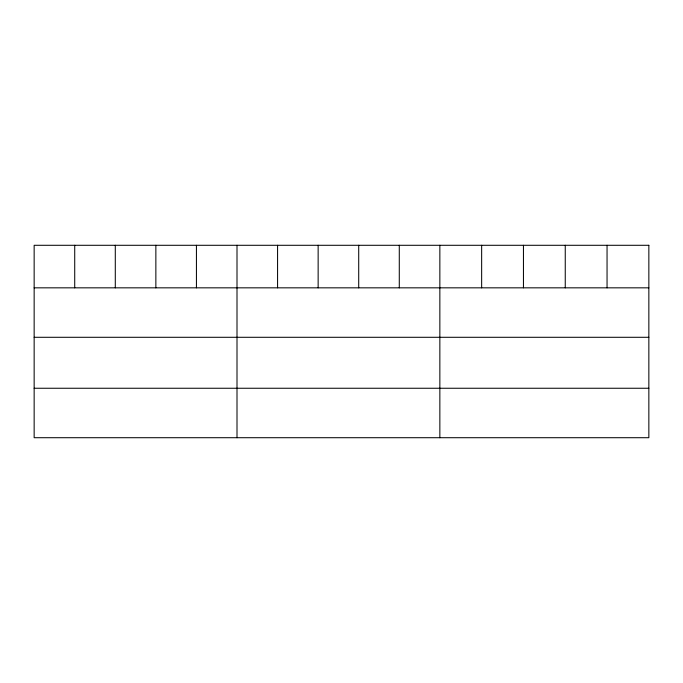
<?xml version="1.0" encoding="UTF-8"?>
<svg xmlns="http://www.w3.org/2000/svg" width="683" height="683" viewBox="0 0 683 683"><rect width="100%" height="100%" fill="white"/><g stroke="black" fill="none" stroke-linecap="round" stroke-linejoin="round"><path stroke-width="1.02" d="M34.15 287.833L648.85 287.833M34.15 337.291L648.85 337.291M34.15 388.251L648.85 388.251M607.05 245.291L607.05 287.833M565.251 245.291L565.251 287.833M523.451 245.291L523.451 287.833M481.652 245.291L481.652 287.833M439.852 245.291L439.852 437.709M399.282 245.291L399.282 287.833M358.712 245.291L358.712 287.833M318.141 245.291L318.141 287.833M277.571 245.291L277.571 287.833M237.001 245.291L237.001 437.709M196.431 245.291L196.431 287.833M155.861 245.291L155.861 287.833M115.29 245.291L115.29 287.833M74.72 245.291L74.72 287.833M648.85 245.291L34.15 245.291L34.15 437.709L648.85 437.709L648.85 245.291"/></g></svg>
